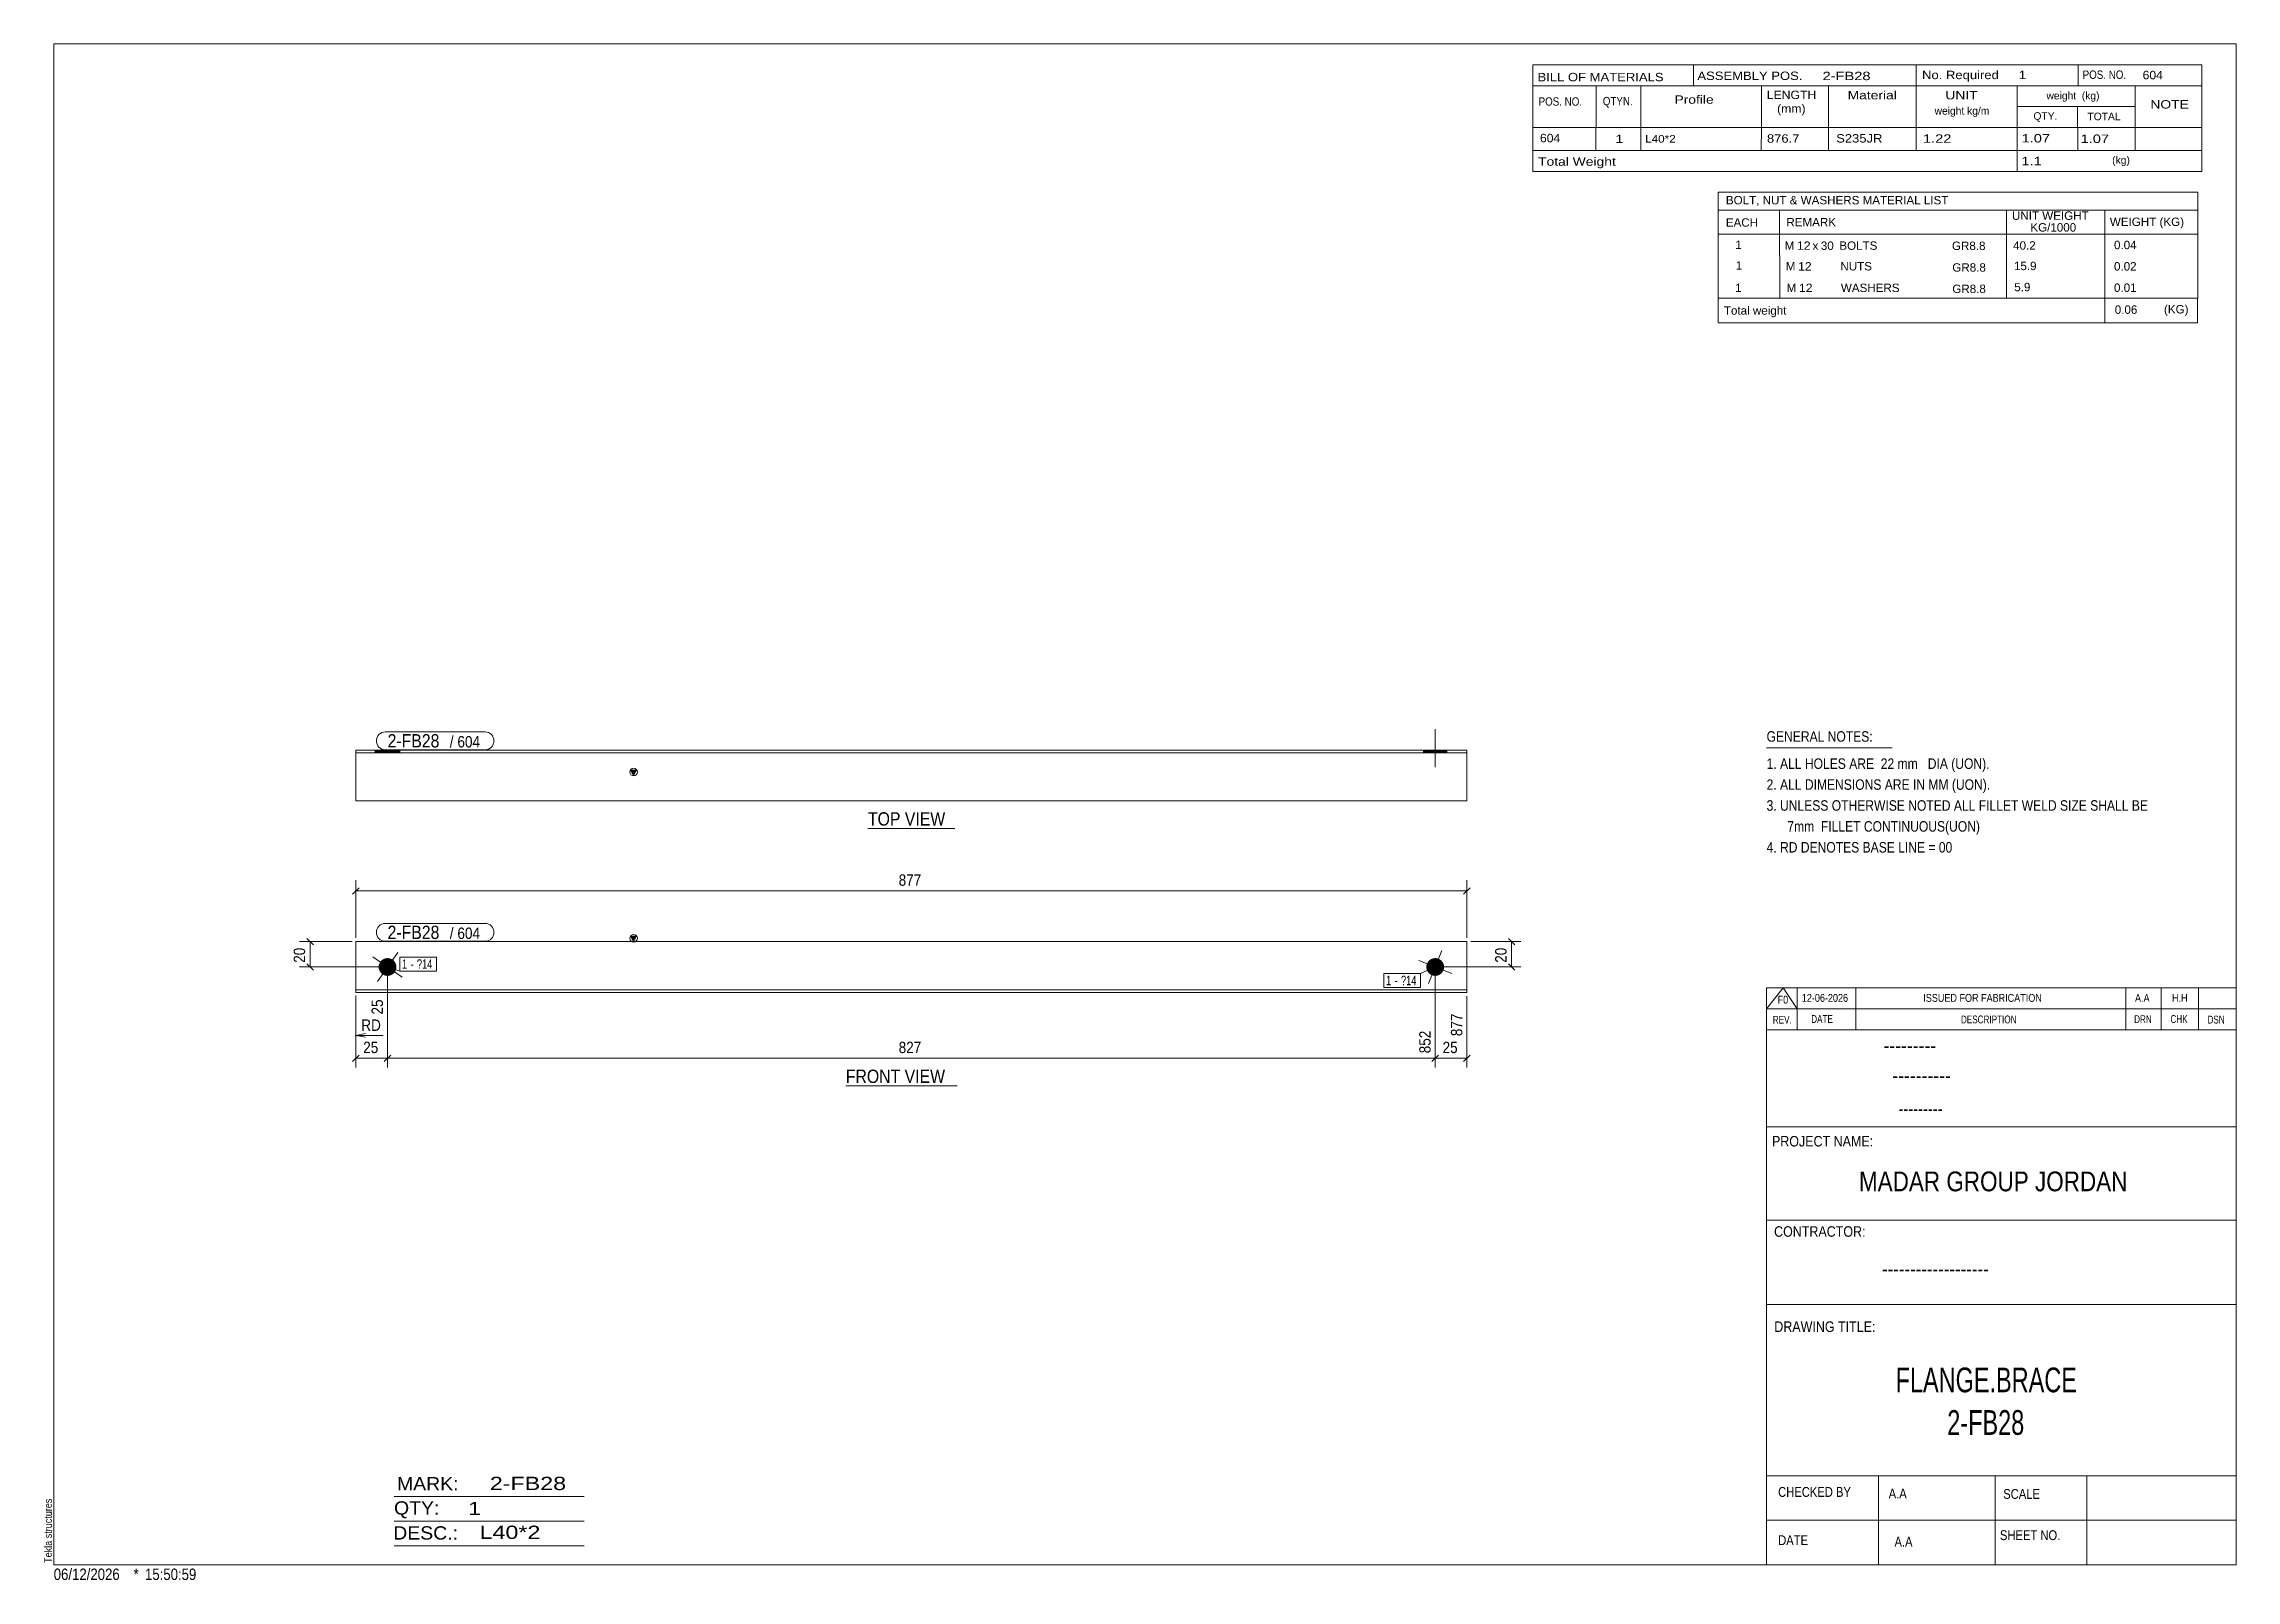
# Model space of a CAD drawing. Header units: millimetres. Extents: x 2 to 579, y 1 to 405.
import ezdxf

# ---------------------------------------------------------------- set-up
doc = ezdxf.new("R2010")
doc.units = ezdxf.units.MM
doc.linetypes.add('XKITLINE00', pattern=[0])
doc.linetypes.add('XKITLINE01', pattern=[4, 1, -1, 1, -1])
for name, color, linetype, lineweight in [('Bolt', 3, 'Continuous', 0), ('BoltMark', 7, 'Continuous', 0), ('Dimensions', 7, 'Continuous', 0), ('DrawingSheet', 5, 'Continuous', 0), ('OtherObjectType', 7, 'Continuous', 0), ('Part', 2, 'Continuous', 0), ('PartMark', 7, 'Continuous', 0)]:
    doc.layers.add(name, color=color, linetype=linetype, lineweight=lineweight)
doc.styles.add('@ARIAL_UNICODE_MS_BOLD', font='ARIAL.TTF')
doc.styles.add('ARIAL', font='ARIAL.TTF')
doc.styles.add('ARIAL_NARROW', font='ARIALN.TTF')
doc.styles.add('COMIC_SANS_MS_BOLD', font='COMICBD.TTF')
doc.styles.add('SWIS721_EX_BT', font='ARIAL.TTF')
doc.styles.add('SWISSE', font='ARIAL.TTF')

# ---------------------------------------------------------------- blocks, each defined once
blk = doc.blocks.new('*A1')
at = {"layer": 'Bolt'}
blk.add_hatch(color=3, dxfattribs=at).paths.add_polyline_path([(91.4, 160.34), (91.35, 160.37), (91.31, 160.41), (91.27, 160.44), (91.22, 160.48), (91.18, 160.52), (91.14, 160.56), (91.1, 160.6), (91.06, 160.64), (91.02, 160.69), (90.98, 160.73), (90.95, 160.77), (90.91, 160.82), (90.88, 160.87), (90.85, 160.91), (90.82, 160.96), (90.79, 161.01), (90.76, 161.06), (90.73, 161.11), (90.7, 161.16), (90.68, 161.21), (90.65, 161.26), (90.63, 161.32), (90.61, 161.37), (90.59, 161.42), (90.57, 161.48), (90.55, 161.53), (90.54, 161.59), (90.52, 161.64), (90.51, 161.7), (90.5, 161.75), (90.49, 161.81), (90.48, 161.87), (90.47, 161.92), (90.46, 161.98), (90.46, 162.04), (90.45, 162.09), (90.45, 162.15), (90.45, 162.21), (90.45, 162.27), (90.45, 162.32), (90.46, 162.38), (90.46, 162.44), (90.47, 162.49), (90.47, 162.55), (90.48, 162.61), (90.49, 162.66), (90.5, 162.72), (90.52, 162.78), (90.53, 162.83), (90.55, 162.89), (90.57, 162.94), (90.58, 162.99), (90.6, 163.05), (90.62, 163.1), (90.65, 163.15), (90.67, 163.21), (90.7, 163.26), (90.72, 163.31), (90.75, 163.36), (90.78, 163.41), (90.81, 163.46), (90.84, 163.51), (90.87, 163.55), (90.9, 163.6), (90.94, 163.65), (90.97, 163.69), (91.01, 163.73), (91.05, 163.78), (91.09, 163.82), (91.13, 163.86), (91.17, 163.9), (91.21, 163.94), (91.25, 163.98), (91.3, 164.02), (91.34, 164.05), (91.39, 164.09), (91.43, 164.12), (91.48, 164.15), (91.53, 164.18), (91.58, 164.21), (91.63, 164.24), (91.68, 164.27), (91.73, 164.3), (91.78, 164.32), (91.83, 164.35), (91.88, 164.37), (91.94, 164.39), (91.99, 164.41), (92.04, 164.43), (92.1, 164.45), (92.15, 164.46), (92.21, 164.48), (92.26, 164.49), (92.32, 164.5), (92.38, 164.51), (92.43, 164.52), (92.49, 164.53), (92.55, 164.54), (92.6, 164.54), (92.66, 164.55), (92.72, 164.55), (92.78, 164.55), (92.83, 164.55), (92.89, 164.55), (92.95, 164.54), (93, 164.54), (93.06, 164.53), (93.12, 164.53), (93.17, 164.52), (93.23, 164.51), (93.29, 164.5), (93.34, 164.48), (93.4, 164.47), (93.45, 164.45), (93.51, 164.43), (93.56, 164.42), (93.62, 164.4), (93.67, 164.38), (93.72, 164.35), (93.77, 164.33), (93.83, 164.3), (93.88, 164.28), (93.93, 164.25), (93.98, 164.22), (94.02, 164.19), (94.07, 164.16), (94.12, 164.13), (94.17, 164.1), (94.21, 164.06), (94.26, 164.03), (94.3, 163.99), (94.34, 163.95), (94.39, 163.91), (94.43, 163.87), (94.47, 163.83), (94.51, 163.79), (94.54, 163.75), (94.58, 163.7), (94.62, 163.66), (94.65, 163.61), (94.69, 163.57), (94.72, 163.52), (94.75, 163.47), (94.78, 163.42), (94.81, 163.37), (94.84, 163.32), (94.86, 163.27), (94.89, 163.22), (94.91, 163.17), (94.94, 163.12), (94.96, 163.06), (94.98, 163.01), (95, 162.96), (95.01, 162.9), (95.03, 162.85), (95.04, 162.79), (95.06, 162.74), (95.07, 162.68), (95.08, 162.62), (95.09, 162.57), (95.1, 162.51), (95.1, 162.45), (95.11, 162.4), (95.11, 162.34), (95.12, 162.28), (95.12, 162.22), (95.12, 162.17), (95.11, 162.11), (95.11, 162.05), (95.11, 162), (95.1, 161.94), (95.09, 161.88), (95.08, 161.83), (95.07, 161.77), (95.06, 161.71), (95.05, 161.66), (95.03, 161.6), (95.02, 161.55), (95, 161.49), (94.98, 161.44), (94.96, 161.38), (94.94, 161.33), (94.92, 161.28), (94.9, 161.23), (94.87, 161.17), (94.85, 161.12), (94.82, 161.07), (94.79, 161.02), (94.76, 160.98), (94.73, 160.93), (94.7, 160.88), (94.66, 160.83), (94.63, 160.79), (94.59, 160.74), (94.56, 160.7), (94.52, 160.66), (94.48, 160.61), (94.44, 160.57), (94.4, 160.53), (94.36, 160.49), (94.31, 160.46), (94.27, 160.42), (94.23, 160.38), (94.18, 160.35), (94.13, 160.31), (94.09, 160.28), (94.04, 160.25), (93.99, 160.22), (93.94, 160.19), (93.89, 160.16), (93.84, 160.14), (93.79, 160.11), (93.74, 160.09), (93.68, 160.06), (93.63, 160.04), (93.58, 160.02), (93.52, 160), (93.47, 159.99), (93.41, 159.97), (93.36, 159.96), (93.3, 159.94), (93.25, 159.93), (93.19, 159.92), (93.13, 159.91), (93.08, 159.9), (93.02, 159.9), (92.96, 159.89), (92.91, 159.89), (92.85, 159.88), (92.79, 159.88), (92.73, 159.88), (92.68, 159.89), (92.62, 159.89), (92.56, 159.89), (92.51, 159.9), (92.45, 159.91), (92.39, 159.92), (92.34, 159.93), (92.28, 159.94), (92.22, 159.95), (92.17, 159.97), (92.11, 159.98), (92.06, 160), (92.01, 160.02), (91.95, 160.04), (91.9, 160.06), (91.85, 160.08), (91.79, 160.1), (91.74, 160.13), (91.69, 160.15), (91.64, 160.18), (91.59, 160.21), (91.54, 160.24), (91.49, 160.27), (91.45, 160.3)], flags=17)
at = {"layer": 'Bolt', "color": 3, "linetype": 'XKITLINE00', "lineweight": 0}
for p, q in [((96.61, 159.54), (88.96, 164.89)), ((95.46, 166.04), (90.11, 158.39))]:
    blk.add_line(p, q, dxfattribs=at)
blk = doc.blocks.new('*A2')
at = {"layer": 'Bolt'}
blk.add_hatch(color=3, dxfattribs=at).paths.add_polyline_path([(367.41, 160.07), (367.36, 160.1), (367.31, 160.12), (367.26, 160.15), (367.21, 160.17), (367.16, 160.2), (367.11, 160.23), (367.06, 160.26), (367.01, 160.3), (366.97, 160.33), (366.92, 160.36), (366.88, 160.4), (366.83, 160.43), (366.79, 160.47), (366.75, 160.51), (366.7, 160.55), (366.66, 160.59), (366.62, 160.63), (366.59, 160.67), (366.55, 160.72), (366.51, 160.76), (366.48, 160.81), (366.44, 160.85), (366.41, 160.9), (366.38, 160.95), (366.35, 161), (366.32, 161.05), (366.29, 161.1), (366.26, 161.15), (366.24, 161.2), (366.21, 161.25), (366.19, 161.3), (366.17, 161.35), (366.15, 161.41), (366.13, 161.46), (366.11, 161.52), (366.09, 161.57), (366.08, 161.63), (366.07, 161.68), (366.05, 161.74), (366.04, 161.79), (366.03, 161.85), (366.02, 161.91), (366.02, 161.96), (366.01, 162.02), (366.01, 162.08), (366.01, 162.14), (366, 162.19), (366, 162.25), (366.01, 162.31), (366.01, 162.36), (366.01, 162.42), (366.02, 162.48), (366.03, 162.54), (366.03, 162.59), (366.04, 162.65), (366.06, 162.7), (366.07, 162.76), (366.08, 162.82), (366.1, 162.87), (366.11, 162.93), (366.13, 162.98), (366.15, 163.03), (366.17, 163.09), (366.19, 163.14), (366.22, 163.19), (366.24, 163.24), (366.27, 163.3), (366.3, 163.35), (366.32, 163.4), (366.35, 163.44), (366.38, 163.49), (366.42, 163.54), (366.45, 163.59), (366.48, 163.63), (366.52, 163.68), (366.55, 163.72), (366.59, 163.77), (366.63, 163.81), (366.67, 163.85), (366.71, 163.89), (366.75, 163.93), (366.79, 163.97), (366.84, 164.01), (366.88, 164.04), (366.93, 164.08), (366.97, 164.11), (367.02, 164.14), (367.07, 164.18), (367.12, 164.21), (367.17, 164.24), (367.22, 164.26), (367.27, 164.29), (367.32, 164.32), (367.37, 164.34), (367.42, 164.36), (367.48, 164.38), (367.53, 164.41), (367.58, 164.42), (367.64, 164.44), (367.69, 164.46), (367.75, 164.47), (367.8, 164.49), (367.86, 164.5), (367.91, 164.51), (367.97, 164.52), (368.03, 164.53), (368.08, 164.54), (368.14, 164.54), (368.2, 164.55), (368.26, 164.55), (368.31, 164.55), (368.37, 164.55), (368.43, 164.55), (368.48, 164.55), (368.54, 164.54), (368.6, 164.54), (368.66, 164.53), (368.71, 164.52), (368.77, 164.51), (368.82, 164.5), (368.88, 164.49), (368.94, 164.47), (368.99, 164.46), (369.05, 164.44), (369.1, 164.42), (369.15, 164.4), (369.21, 164.38), (369.26, 164.36), (369.31, 164.34), (369.36, 164.31), (369.42, 164.29), (369.47, 164.26), (369.52, 164.23), (369.57, 164.2), (369.61, 164.17), (369.66, 164.14), (369.71, 164.1), (369.75, 164.07), (369.8, 164.04), (369.84, 164), (369.89, 163.96), (369.93, 163.92), (369.97, 163.88), (370.01, 163.84), (370.05, 163.8), (370.09, 163.76), (370.13, 163.72), (370.16, 163.67), (370.2, 163.63), (370.23, 163.58), (370.26, 163.53), (370.3, 163.49), (370.33, 163.44), (370.36, 163.39), (370.38, 163.34), (370.41, 163.29), (370.44, 163.24), (370.46, 163.18), (370.48, 163.13), (370.51, 163.08), (370.53, 163.03), (370.54, 162.97), (370.56, 162.92), (370.58, 162.86), (370.59, 162.81), (370.61, 162.75), (370.62, 162.7), (370.63, 162.64), (370.64, 162.58), (370.65, 162.53), (370.66, 162.47), (370.66, 162.41), (370.67, 162.35), (370.67, 162.3), (370.67, 162.24), (370.67, 162.18), (370.67, 162.13), (370.67, 162.07), (370.66, 162.01), (370.66, 161.95), (370.65, 161.9), (370.64, 161.84), (370.63, 161.78), (370.62, 161.73), (370.61, 161.67), (370.59, 161.62), (370.58, 161.56), (370.56, 161.51), (370.54, 161.45), (370.52, 161.4), (370.5, 161.35), (370.48, 161.29), (370.46, 161.24), (370.43, 161.19), (370.41, 161.14), (370.38, 161.09), (370.35, 161.04), (370.32, 160.99), (370.29, 160.94), (370.26, 160.89), (370.23, 160.85), (370.19, 160.8), (370.16, 160.75), (370.12, 160.71), (370.08, 160.67), (370.04, 160.63), (370, 160.58), (369.96, 160.54), (369.92, 160.5), (369.88, 160.47), (369.84, 160.43), (369.79, 160.39), (369.75, 160.36), (369.7, 160.32), (369.65, 160.29), (369.61, 160.26), (369.56, 160.23), (369.51, 160.2), (369.46, 160.17), (369.41, 160.14), (369.36, 160.12), (369.3, 160.09), (369.25, 160.07), (369.2, 160.05), (369.15, 160.03), (369.09, 160.01), (369.04, 159.99), (368.98, 159.97), (368.93, 159.96), (368.87, 159.95), (368.82, 159.93), (368.76, 159.92), (368.7, 159.91), (368.65, 159.9), (368.59, 159.9), (368.53, 159.89), (368.48, 159.89), (368.42, 159.88), (368.36, 159.88), (368.3, 159.88), (368.25, 159.89), (368.19, 159.89), (368.13, 159.89), (368.07, 159.9), (368.02, 159.91), (367.96, 159.91), (367.91, 159.92), (367.85, 159.93), (367.79, 159.95), (367.74, 159.96), (367.68, 159.98), (367.63, 159.99), (367.57, 160.01), (367.52, 160.03), (367.47, 160.05)], flags=17)
at = {"layer": 'Bolt', "color": 3, "linetype": 'XKITLINE00', "lineweight": 0}
for p, q in [((372.67, 160.47), (364.01, 163.96)), ((370.08, 166.55), (366.6, 157.89))]:
    blk.add_line(p, q, dxfattribs=at)
blk = doc.blocks.new('*A3')
at = {"layer": 'Part'}
blk.add_hatch(color=2, dxfattribs=at).paths.add_polyline_path([(156.71, 170.28), (158.31, 170.28), (157.51, 168.88)], flags=17)
at = {"layer": 'Part', "color": 2, "linetype": 'XKITLINE00', "lineweight": 0}
for p, q in [((84.45, 168.88), (84.45, 155.55)), ((84.45, 168.88), (376.67, 168.88)), ((157.51, 168.88), (156.71, 170.28)), ((156.71, 170.28), (158.31, 170.28)), ((158.31, 170.28), (157.51, 168.88)), ((376.67, 168.88), (376.67, 156.22)), ((84.45, 156.22), (376.67, 156.22)), ((376.67, 156.22), (376.67, 155.55)), ((84.45, 155.55), (376.67, 155.55))]:
    blk.add_line(p, q, dxfattribs=at)
blk.add_circle((157.51, 169.78), 1, dxfattribs=at)
blk = doc.blocks.new('*A4')
at = {"layer": 'Bolt'}
blk.add_hatch(color=3, dxfattribs=at).paths.add_polyline_path([(96.03, 219.25), (96.03, 218.58), (89.53, 218.58), (89.53, 219.25)], flags=17)
at = {"layer": 'Bolt', "color": 3, "linetype": 'XKITLINE00', "lineweight": 0}
for p, q in [((89.53, 218.58), (89.53, 219.25)), ((92.78, 218.58), (92.78, 219.25)), ((96.03, 218.58), (96.03, 219.25))]:
    blk.add_line(p, q, dxfattribs=at)
blk = doc.blocks.new('*A5')
at = {"layer": 'Bolt'}
blk.add_hatch(color=3, dxfattribs=at).paths.add_polyline_path([(371.37, 219.25), (371.37, 218.58), (365.3, 218.58), (365.3, 219.25)], flags=17)
at = {"layer": 'Bolt', "color": 3, "linetype": 'XKITLINE00', "lineweight": 0}
for p, q in [((365.3, 218.58), (365.3, 219.25)), ((368.34, 214.75), (368.34, 224.75)), ((371.37, 218.58), (371.37, 219.25))]:
    blk.add_line(p, q, dxfattribs=at)
blk = doc.blocks.new('*A6')
at = {"layer": 'Part'}
blk.add_hatch(color=2, dxfattribs=at).paths.add_polyline_path([(156.71, 213.98), (158.31, 213.98), (157.51, 212.58)], flags=17)
at = {"layer": 'Part', "color": 2, "linetype": 'XKITLINE00', "lineweight": 0}
for p, q in [((84.45, 219.25), (84.45, 218.58)), ((376.67, 219.25), (84.45, 219.25)), ((376.67, 218.58), (376.67, 219.25)), ((376.67, 218.58), (84.45, 218.58)), ((84.45, 218.58), (84.45, 205.92)), ((157.51, 212.58), (156.71, 213.98)), ((156.71, 213.98), (158.31, 213.98)), ((158.31, 213.98), (157.51, 212.58)), ((376.67, 218.58), (376.67, 205.92)), ((376.67, 205.92), (84.45, 205.92))]:
    blk.add_line(p, q, dxfattribs=at)
at = {"layer": 'Part', "color": 7, "linetype": 'XKITLINE01', "lineweight": 0}
for p, q in [((84.45, 218.58), (84.45, 219.25)), ((376.67, 219.25), (376.67, 218.58))]:
    blk.add_line(p, q, dxfattribs=at)
at = {"layer": 'Part', "color": 2, "linetype": 'XKITLINE00', "lineweight": 0}
blk.add_circle((157.51, 213.48), 1, dxfattribs=at)
blk = doc.blocks.new('*A7')
at = {"layer": 'DrawingSheet', "color": 5, "linetype": 'XKITLINE00', "lineweight": 0}
for p, q in [((579, 405), (5, 405)), ((5, 405), (5, 5)), ((579, 5), (579, 405)), ((5, 5), (579, 5))]:
    blk.add_line(p, q, dxfattribs=at)
at = {"layer": 'DrawingSheet', "color": 5, "style": 'ARIAL', "width": 0.85}
blk.add_text('Tekla structures', height=2, rotation=90, dxfattribs=at).set_placement((4.5, 5.5))
blk = doc.blocks.new('*A8')
at = {"layer": 'OtherObjectType', "color": 7, "linetype": 'XKITLINE00', "lineweight": 0}
for p, q in [((442.76, 365.95), (442.75, 354.95)), ((442.76, 365.95), (568.88, 365.95)), ((568.88, 365.95), (568.88, 354.95)), ((442.75, 361.3), (568.88, 361.3)), ((458.87, 361.31), (458.87, 354.95)), ((518.57, 361.31), (518.57, 354.95)), ((544.47, 361.29), (544.47, 354.95)), ((442.76, 354.92), (442.76, 349.42)), ((442.77, 354.95), (568.88, 354.95)), ((458.92, 354.95), (458.92, 349.33)), ((518.57, 354.95), (518.57, 349.33)), ((544.5, 354.95), (544.5, 349.45)), ((568.88, 354.95), (568.88, 349.45)), ((442.79, 349.33), (442.79, 343.72)), ((458.95, 349.33), (458.95, 343.71)), ((518.57, 349.33), (518.57, 343.71)), ((544.5, 349.33), (544.5, 343.83)), ((568.88, 349.33), (568.88, 343.83)), ((442.79, 343.7), (442.79, 338.13)), ((458.95, 343.71), (458.95, 338.09)), ((518.57, 343.71), (518.57, 338.09)), ((544.5, 343.71), (544.5, 338.1)), ((568.88, 343.71), (568.88, 338.1)), ((568.88, 338.1), (442.75, 338.13)), ((442.78, 338.09), (442.78, 331.69)), ((442.85, 338.09), (568.87, 338.09)), ((544.5, 338.06), (544.5, 331.64)), ((568.87, 338.06), (568.87, 331.65)), ((442.77, 331.65), (568.87, 331.65))]:
    blk.add_line(p, q, dxfattribs=at)
at = {"layer": 'OtherObjectType', "color": 7, "style": 'ARIAL_NARROW'}
for s, width, p in [('BOLT, NUT & WASHERS MATERIAL LIST', 1.211571, (444.79, 362.79)), ('EACH', 1.211571, (444.78, 356.92)), ('REMARK', 1.211571, (460.7, 357.01)), ('UNIT WEIGHT', 1.211571, (520.03, 358.72)), (' KG/1000', 1.211571, (524.02, 355.63)), ('WEIGHT (KG)', 1.211571, (545.78, 357.1)), ('1', 1.211571, (447.26, 351.05)), ('M', 1.211571, (460.26, 350.85)), ('12', 1.275, (463.5, 350.83)), ('x', 1.211571, (467.58, 350.83)), ('30', 1.211571, (469.76, 350.82)), ('BOLTS', 1.211571, (474.63, 350.84)), ('GR8.8', 1.211571, (504.25, 350.79)), ('40.2', 1.211571, (520.34, 350.88)), ('0.04', 1.211571, (546.87, 351.01)), ('1', 1.211571, (447.4, 345.61)), ('M', 1.211571, (460.54, 345.41)), ('12', 1.275, (463.78, 345.39)), ('NUTS', 1.211571, (474.91, 345.41)), ('GR8.8', 1.211571, (504.35, 345.09)), ('15.9', 1.211571, (520.56, 345.5)), ('0.02', 1.211571, (546.87, 345.39)), ('1', 1.211571, (447.24, 339.74)), ('M', 1.211571, (460.76, 339.74)), ('12', 1.275, (464, 339.72)), ('WASHERS', 1.211571, (475.04, 339.73)), ('GR8.8', 1.211571, (504.35, 339.47)), ('5.9', 1.211571, (520.64, 339.94)), ('0.01', 1.211571, (546.87, 339.78)), ('Total weight', 1.211571, (444.26, 333.77)), ('0.06', 1.211571, (547.07, 334)), ('(KG)', 1.211571, (560.02, 334.1))]:
    blk.add_text(s, height=2.2, dxfattribs=dict(at, width=width)).set_placement(p)
blk = doc.blocks.new('*A9')
at = {"layer": 'OtherObjectType', "color": 7, "linetype": 'XKITLINE00', "lineweight": 0}
blk.add_line((455.5, 219.82), (488.5, 219.82), dxfattribs=at)
at = {"layer": 'OtherObjectType', "color": 7, "style": 'ARIAL_NARROW', "width": 1.008832}
for s, p in [('GENERAL NOTES:', (455.5, 221.47)), ('1. ALL HOLES ARE  22 mm   DIA (UON).', (455.5, 214.32)), ('2. ALL DIMENSIONS ARE IN MM (UON).', (455.5, 208.82)), ('3. UNLESS OTHERWISE NOTED ALL FILLET WELD SIZE SHALL BE', (455.5, 203.32)), ('7mm  FILLET CONTINUOUS(UON)', (460.95, 197.82)), ('4. RD DENOTES BASE LINE = 00', (455.5, 192.32))]:
    blk.add_text(s, height=2.75, dxfattribs=at).set_placement(p)
blk = doc.blocks.new('*A10')
at = {"layer": 'OtherObjectType', "color": 7, "linetype": 'XKITLINE00', "lineweight": 0}
for p, q in [((455.5, 156.76), (579, 156.76)), ((455.5, 151.21), (459.82, 156.76)), ((455.5, 151.21), (455.5, 156.76)), ((459.82, 156.76), (463.53, 151.21)), ((463.53, 151.21), (463.53, 156.76)), ((478.97, 151.21), (478.97, 156.76)), ((549.98, 151.21), (549.98, 156.76)), ((559.24, 151.21), (559.24, 156.76)), ((569.12, 151.21), (569.12, 156.76)), ((579, 151.21), (579, 156.76)), ((455.5, 151.21), (579, 151.21)), ((455.5, 145.65), (455.5, 151.21)), ((459.21, 151.21), (579, 151.21)), ((463.53, 145.65), (463.53, 151.21)), ((478.97, 145.65), (478.97, 151.21)), ((549.98, 145.65), (549.98, 151.21)), ((559.24, 145.65), (559.24, 151.21)), ((569.12, 145.65), (569.12, 151.21)), ((579, 145.65), (579, 151.21))]:
    blk.add_line(p, q, dxfattribs=at)
at = {"layer": 'OtherObjectType', "color": 7, "style": 'ARIAL_NARROW'}
for s, height, width, p in [('F0', 2.058, 1.008832, (458.4, 152.59)), ('12-06-2026', 2.058, 1.008832, (464.76, 153.06)), ('ISSUED FOR FABRICATION', 2.0583, 1.008832, (496.71, 153.06)), ('A.A', 2.058, 1.008832, (552.4, 153.06)), ('H.H', 2.058, 1.008832, (562.13, 153.06)), ('REV.', 2.058, 0.907949, (457.13, 147.31)), ('DATE', 2.058, 0.907949, (467.23, 147.5)), ('DESCRIPTION', 2.0583, 0.907949, (506.61, 147.39)), ('DRN', 2.058, 0.907949, (552.17, 147.47)), ('CHK', 2.058, 0.907949, (561.72, 147.5)), ('DSN', 2.058, 0.907949, (571.47, 147.35))]:
    blk.add_text(s, height=height, dxfattribs=dict(at, width=width)).set_placement(p)
blk = doc.blocks.new('*A11')
at = {"layer": 'OtherObjectType', "color": 6, "linetype": 'XKITLINE00', "lineweight": 0}
for p, q in [((94.5, 23), (144.5, 23)), ((94.5, 16.5), (144.5, 16.5)), ((94.5, 10), (144.5, 10))]:
    blk.add_line(p, q, dxfattribs=at)
at = {"layer": 'OtherObjectType', "color": 6, "style": 'ARIAL_NARROW'}
for s, width, p in [('MARK:', 1.275, (95.27, 24.58)), ('2-FB28', 1.525501, (119.69, 24.65)), ('QTY:', 1.275, (94.5, 18.19)), ('1', 1.525501, (113.99, 18.05)), ('DESC.:', 1.275, (94.29, 11.63)), ('L40*2', 1.525501, (117, 11.79))]:
    blk.add_text(s, height=3.5, dxfattribs=dict(at, width=width)).set_placement(p)
blk = doc.blocks.new('*A12')
at = {"layer": 'OtherObjectType', "color": 2, "linetype": 'XKITLINE00', "lineweight": 0}
for p, q in [((455.5, 145.65), (579, 145.65)), ((455.5, 5), (455.5, 145.64)), ((578.98, 145.64), (579, 5)), ((579, 120.14), (455.5, 120.14)), ((455.5, 95.63), (579, 95.63)), ((579, 73.49), (455.5, 73.49)), ((579, 28.4), (455.5, 28.4)), ((484.94, 28.4), (484.94, 5)), ((515.62, 5), (515.62, 28.4)), ((539.75, 5), (539.75, 28.4)), ((579, 16.7), (455.5, 16.7)), ((579, 5), (455.5, 5))]:
    blk.add_line(p, q, dxfattribs=at)
at = {"layer": 'OtherObjectType', "color": 4, "style": '@ARIAL_UNICODE_MS_BOLD', "width": 0.85}
blk.add_text('---------', height=3.9, dxfattribs=at).set_placement((486.23, 139.59))
at = {"layer": 'OtherObjectType', "color": 7, "style": 'ARIAL', "width": 0.85}
for s, height, p in [('----------', 3.9, (488.56, 131.77)), ('---------', 3.25, (490.21, 123.31))]:
    blk.add_text(s, height=height, dxfattribs=at).set_placement(p)
at = {"layer": 'OtherObjectType', "color": 3, "width": 0.85}
for s, style, p in [('PROJECT NAME:', 'SWIS721_EX_BT', (456.92, 115.01)), ('CONTRACTOR:', 'SWISSE', (457.47, 91.27)), ('DRAWING TITLE:', 'SWIS721_EX_BT', (457.53, 66.24))]:
    blk.add_text(s, height=2.7618, dxfattribs=dict(at, style=style)).set_placement(p)
at = {"layer": 'OtherObjectType', "color": 7, "width": 0.85}
for s, height, p in [('MADAR GROUP JORDAN', 5.2, (479.79, 103.23)), ('CHECKED BY', 2.592, (458.53, 22.86)), ('A.A', 2.592, (487.61, 22.45)), ('SCALE', 2.592, (517.74, 22.33)), ('DATE', 2.592, (458.54, 10.16)), ('A.A', 2.592, (489.14, 9.76)), ('SHEET NO.', 2.592, (516.87, 11.49))]:
    blk.add_text(s, height=height, dxfattribs=at).set_placement(p)
at = {"layer": 'OtherObjectType', "color": 1}
for s, height, style, width, p in [('-------------------', 3.9, 'COMIC_SANS_MS_BOLD', 0.85, (485.87, 80.86)), ('FLANGE.BRACE', 6.5, 'ARIAL', 0.68, (489.43, 50.37)), ('2-FB28', 6.5, 'ARIAL', 0.68, (503.02, 39.17))]:
    blk.add_text(s, height=height, dxfattribs=dict(at, style=style, width=width)).set_placement(p)
blk = doc.blocks.new('*A13')
at = {"layer": 'OtherObjectType', "color": 7, "linetype": 'XKITLINE00', "lineweight": 0}
for p, q in [((393.98, 399.5), (569.98, 399.5)), ((393.98, 399.5), (393.98, 388.5)), ((436.26, 399.42), (436.26, 393.87)), ((494.85, 394), (494.85, 399.5)), ((537.43, 393.96), (537.43, 399.42)), ((569.98, 394), (569.98, 399.5)), ((393.98, 394), (569.98, 394)), ((410.64, 394), (410.64, 383)), ((422.4, 393.98), (422.4, 383.03)), ((454.12, 393.99), (454.13, 383)), ((471.78, 393.98), (471.78, 383)), ((494.85, 393.98), (494.85, 383)), ((521.43, 394), (521.43, 383)), ((552.42, 394), (552.42, 383)), ((569.98, 394), (569.98, 388.5)), ((393.98, 388.5), (393.98, 383)), ((521.45, 388.52), (552.45, 388.52)), ((537.28, 388.52), (537.28, 383)), ((569.98, 388.5), (569.98, 383)), ((393.98, 383), (569.98, 383)), ((393.98, 383), (393.98, 376.95)), ((410.63, 383), (410.63, 376.95)), ((422.44, 382.99), (422.44, 376.95)), ((454.12, 383), (454.11, 376.95)), ((471.79, 383), (471.79, 376.95)), ((494.87, 383), (494.87, 376.95)), ((521.44, 383), (521.44, 376.95)), ((537.33, 382.95), (537.33, 376.95)), ((552.43, 383), (552.43, 376.95)), ((569.98, 383), (569.98, 376.95)), ((393.98, 376.95), (569.98, 376.95)), ((393.98, 376.95), (393.98, 371.45)), ((521.44, 376.95), (521.44, 371.45)), ((569.98, 376.95), (569.98, 371.45)), ((393.98, 371.45), (569.98, 371.45))]:
    blk.add_line(p, q, dxfattribs=at)
at = {"layer": 'OtherObjectType', "color": 7, "style": 'ARIAL_NARROW'}
for s, height, width, p in [('No. Required', 2.2, 1.36, (496.39, 395.72)), ('1', 2.2, 1.525501, (521.75, 395.72)), ('POS. NO.', 2.2, 1.02, (538.63, 395.79)), ('604', 2.2, 1.270501, (554.4, 395.69)), ('BILL OF MATERIALS', 2.2, 1.36, (395.25, 395.16)), ('ASSEMBLY POS.', 2.2, 1.36, (437.3, 395.5)), ('LENGTH', 2.2, 1.275, (455.54, 390.49)), ('2-FB28', 2.2, 1.525501, (470.23, 395.46)), ('Material', 2.2, 1.445, (476.81, 390.41)), ('UNIT', 2.2, 1.445, (502.52, 390.4)), ('weight  (kg)', 1.98, 1.19, (529.11, 390.39)), ('POS. NO.', 2.2, 1.02, (395.53, 388.74)), ('QTYN.', 2.2, 1.02, (412.42, 388.84)), ('Profile', 2.2, 1.445, (431.26, 389.25)), ('(mm)', 2.2, 1.275, (458.26, 386.86)), ('weight kg/m', 1.98, 1.19, (499.69, 386.4)), ('QTY.', 1.98, 1.19, (525.68, 385.03)), ('TOTAL', 1.98, 1.19, (539.9, 384.91)), ('NOTE', 2.2, 1.445, (556.44, 387.99)), ('604', 2.2, 1.270501, (395.89, 379.12)), ('1', 2.2, 1.525501, (415.71, 378.91)), ('L40*2', 1.98, 1.355501, (423.56, 379.04)), ('876.7', 2.2, 1.355501, (455.59, 379.01)), ('S235JR', 2.2, 1.355501, (473.81, 379.05)), ('1.22', 2.2, 1.525501, (496.62, 378.99)), ('1.07', 2.2, 1.525501, (522.57, 379.07)), ('1.07', 2.2, 1.525501, (538.08, 378.94)), ('Total Weight', 2.2, 1.445, (395.4, 372.94)), ('1.1', 2.2, 1.525501, (522.52, 373.09)), ('(kg)', 1.98, 1.19, (546.4, 373.46))]:
    blk.add_text(s, height=height, dxfattribs=dict(at, width=width)).set_placement(p)
blk = doc.blocks.new('*A14')
at = {"layer": 'OtherObjectType', "color": 7, "style": 'ARIAL_NARROW', "width": 1.008832}
for s, p in [('06/12/2026', (4.99, 1)), ('*', (26, 1)), ('15:50:59', (29, 1))]:
    blk.add_text(s, height=3, dxfattribs=at).set_placement(p)
blk = doc.blocks.new('*A15')
at = {"layer": 'Dimensions', "color": 7, "linetype": 'XKITLINE00', "lineweight": 0}
for p, q in [((83.45, 168.88), (69.6, 168.88)), ((71.6, 169.73), (73.3, 168.03)), ((72.45, 162.22), (72.45, 168.88)), ((91.78, 162.22), (69.6, 162.22)), ((71.6, 163.07), (73.3, 161.37))]:
    blk.add_line(p, q, dxfattribs=at)
at = {"layer": 'Dimensions', "color": 3}
for p in [(72.45, 168.88), (72.45, 162.22)]:
    blk.add_point(p, dxfattribs=at)
at = {"layer": 'Dimensions', "color": 3, "style": 'ARIAL', "width": 0.85}
blk.add_text('20', height=3, rotation=90.00021, dxfattribs=at).set_placement((71.1, 163.32))
blk = doc.blocks.new('*A16')
at = {"layer": 'Dimensions', "color": 7, "linetype": 'XKITLINE00', "lineweight": 0}
for p, q in [((377.67, 168.88), (390.85, 168.88)), ((387.6, 169.73), (389.3, 168.03)), ((388.45, 162.22), (388.45, 168.88)), ((369.34, 162.22), (390.85, 162.22)), ((387.6, 163.07), (389.3, 161.37))]:
    blk.add_line(p, q, dxfattribs=at)
at = {"layer": 'Dimensions', "color": 3}
for p in [(388.45, 168.88), (388.45, 162.22)]:
    blk.add_point(p, dxfattribs=at)
at = {"layer": 'Dimensions', "color": 3, "style": 'ARIAL', "width": 0.85}
blk.add_text('20', height=3, rotation=90.00021, dxfattribs=at).set_placement((387.1, 163.32))
blk = doc.blocks.new('*A17')
at = {"layer": 'Dimensions', "color": 7, "linetype": 'XKITLINE00', "lineweight": 0}
for p, q in [((84.45, 169.88), (84.45, 185.07)), ((376.67, 169.88), (376.67, 185.07)), ((85.3, 183.07), (83.6, 181.37)), ((84.45, 182.22), (376.67, 182.22)), ((377.52, 183.07), (375.82, 181.37))]:
    blk.add_line(p, q, dxfattribs=at)
at = {"layer": 'Dimensions', "color": 3}
for p in [(84.45, 182.22), (376.67, 182.22)]:
    blk.add_point(p, dxfattribs=at)
at = {"layer": 'Dimensions', "color": 3, "style": 'ARIAL', "width": 0.85}
blk.add_text('877', height=3, dxfattribs=at).set_placement((227.22, 183.57))
blk = doc.blocks.new('*A18')
at = {"layer": 'Dimensions', "color": 7, "linetype": 'XKITLINE00', "lineweight": 0}
for p, q in [((92.78, 161.22), (92.78, 135.82)), ((84.45, 154.69), (84.45, 142.15)), ((84.45, 154.55), (84.45, 135.82)), ((86.95, 144.72), (84.45, 144.22)), ((86.95, 143.72), (84.45, 144.22)), ((91.67, 144.22), (84.45, 144.22)), ((85.3, 139.07), (83.6, 137.37)), ((93.63, 139.07), (91.93, 137.37)), ((84.45, 138.22), (92.78, 138.22))]:
    blk.add_line(p, q, dxfattribs=at)
at = {"layer": 'Dimensions', "color": 7}
blk.add_point((84.45, 144.22), dxfattribs=at)
at = {"layer": 'Dimensions', "color": 3}
for p in [(84.45, 138.22), (92.78, 138.22)]:
    blk.add_point(p, dxfattribs=at)
at = {"layer": 'Dimensions', "color": 3, "style": 'ARIAL', "width": 0.85}
blk.add_text('25', height=3, rotation=90.00021, dxfattribs=at).set_placement((91.58, 149.72))
for s, p in [('RD', (85.89, 145.42)), ('25', (86.39, 139.57))]:
    blk.add_text(s, height=3, dxfattribs=at).set_placement(p)
blk = doc.blocks.new('*A19')
at = {"layer": 'Dimensions', "color": 7, "linetype": 'XKITLINE00', "lineweight": 0}
for p, q in [((92.78, 161.22), (92.78, 135.82)), ((368.34, 161.22), (368.34, 135.82)), ((93.63, 139.07), (91.93, 137.37)), ((369.19, 139.07), (367.49, 137.37)), ((92.78, 138.22), (368.34, 138.22))]:
    blk.add_line(p, q, dxfattribs=at)
at = {"layer": 'Dimensions', "color": 3}
for p in [(92.78, 138.22), (368.34, 138.22)]:
    blk.add_point(p, dxfattribs=at)
at = {"layer": 'Dimensions', "color": 3, "style": 'ARIAL', "width": 0.85}
blk.add_text('852', height=3, rotation=90.00021, dxfattribs=at).set_placement((367.14, 139.52))
blk.add_text('827', height=3, dxfattribs=at).set_placement((227.22, 139.57))
blk = doc.blocks.new('*A20')
at = {"layer": 'Dimensions', "color": 7, "linetype": 'XKITLINE00', "lineweight": 0}
for p, q in [((368.34, 161.22), (368.34, 135.82)), ((376.67, 154.55), (376.67, 135.82)), ((369.19, 139.07), (367.49, 137.37)), ((377.52, 139.07), (375.82, 137.37)), ((368.34, 138.22), (376.67, 138.22))]:
    blk.add_line(p, q, dxfattribs=at)
at = {"layer": 'Dimensions', "color": 3}
for p in [(368.34, 138.22), (376.67, 138.22)]:
    blk.add_point(p, dxfattribs=at)
at = {"layer": 'Dimensions', "color": 3, "style": 'ARIAL', "width": 0.85}
blk.add_text('877', height=3, rotation=90.00021, dxfattribs=at).set_placement((375.47, 144.02))
blk.add_text('25', height=3, dxfattribs=at).set_placement((370.28, 139.57))
blk = doc.blocks.new('*A21')
at = {"layer": 'BoltMark', "color": 7, "linetype": 'XKITLINE00', "lineweight": 0}
for p, q in [((368.34, 162.22), (364.5, 160.53)), ((354.81, 160.53), (364.5, 160.53)), ((354.81, 156.83), (354.81, 160.53)), ((354.81, 156.83), (364.5, 156.83)), ((364.5, 156.83), (364.5, 160.53))]:
    blk.add_line(p, q, dxfattribs=at)
at = {"layer": 'BoltMark', "color": 3, "style": 'ARIAL_NARROW', "width": 0.85}
for s, p in [('1', (355.41, 157.43)), ('-', (357.68, 157.43)), ('?14', (359.34, 157.43))]:
    blk.add_text(s, height=2.5, dxfattribs=at).set_placement(p)
blk = doc.blocks.new('*A22')
at = {"layer": 'BoltMark', "color": 7, "linetype": 'XKITLINE00', "lineweight": 0}
for p, q in [((92.78, 162.22), (95.99, 161.14)), ((95.99, 164.84), (105.67, 164.84)), ((95.99, 161.14), (95.99, 164.84)), ((105.67, 161.14), (105.67, 164.84)), ((95.99, 161.14), (105.67, 161.14))]:
    blk.add_line(p, q, dxfattribs=at)
at = {"layer": 'BoltMark', "color": 3, "style": 'ARIAL_NARROW', "width": 0.85}
for s, p in [('1', (96.59, 161.74)), ('-', (98.86, 161.74)), ('?14', (100.51, 161.74))]:
    blk.add_text(s, height=2.5, dxfattribs=at).set_placement(p)
blk = doc.blocks.new('*A23')
at = {"layer": 'PartMark', "color": 7, "linetype": 'XKITLINE00', "lineweight": 0}
for p, q in [((92.2, 173.68), (118.44, 173.68)), ((92.2, 168.98), (118.44, 168.98))]:
    blk.add_line(p, q, dxfattribs=at)
for centre, start, end in [((92.2, 171.33), 90, 270), ((118.44, 171.33), 270, 90)]:
    blk.add_arc(centre, 2.35, start, end, dxfattribs=at)
at = {"layer": 'PartMark', "color": 1, "style": 'ARIAL', "width": 0.85}
blk.add_text('2-FB28', height=3.5, dxfattribs=at).set_placement((92.8, 169.58))
at = {"layer": 'PartMark', "color": 3, "style": 'ARIAL', "width": 0.85}
for s, p in [('/', (109.16, 169.58)), ('604', (111.17, 169.58))]:
    blk.add_text(s, height=3, dxfattribs=at).set_placement(p)
blk = doc.blocks.new('*A24')
at = {"layer": 'OtherObjectType', "color": 7, "linetype": 'XKITLINE00', "lineweight": 0}
blk.add_line((213.33, 130.97), (242.62, 130.97), dxfattribs=at)
at = {"layer": 'OtherObjectType', "color": 7, "style": 'ARIAL', "width": 0.85}
blk.add_text('FRONT VIEW', height=3.5, dxfattribs=at).set_placement((213.33, 131.72))
blk = doc.blocks.new('*A25')
at = {"layer": 'PartMark', "color": 7, "linetype": 'XKITLINE00', "lineweight": 0}
for p, q in [((92.2, 224.05), (118.44, 224.05)), ((92.2, 219.35), (118.44, 219.35))]:
    blk.add_line(p, q, dxfattribs=at)
for centre, start, end in [((92.2, 221.7), 90, 270), ((118.44, 221.7), 270, 90)]:
    blk.add_arc(centre, 2.35, start, end, dxfattribs=at)
at = {"layer": 'PartMark', "color": 1, "style": 'ARIAL', "width": 0.85}
blk.add_text('2-FB28', height=3.5, dxfattribs=at).set_placement((92.8, 219.95))
at = {"layer": 'PartMark', "color": 3, "style": 'ARIAL', "width": 0.85}
for s, p in [('/', (109.16, 219.95)), ('604', (111.17, 219.95))]:
    blk.add_text(s, height=3, dxfattribs=at).set_placement(p)
blk = doc.blocks.new('*A26')
at = {"layer": 'OtherObjectType', "color": 7, "linetype": 'XKITLINE00', "lineweight": 0}
blk.add_line((219.15, 198.67), (241.97, 198.67), dxfattribs=at)
at = {"layer": 'OtherObjectType', "color": 7, "style": 'ARIAL', "width": 0.85}
blk.add_text('TOP VIEW', height=3.5, dxfattribs=at).set_placement((219.15, 199.42))

msp = doc.modelspace()

# ---------------------------------------------------------------- block references
at = {"lineweight": 0}
for name in ['*A7', '*A13', '*A8', '*A4', '*A25', '*A5', '*A9', '*A26', '*A17', '*A23', '*A15', '*A16', '*A1', '*A22', '*A21', '*A2', '*A18', '*A19', '*A20', '*A10', '*A12', '*A24', '*A11', '*A14']:
    msp.add_blockref(name, (0, 0), dxfattribs=at)
at = {"layer": 'Part', "lineweight": 0}
for name in ['*A6', '*A3']:
    msp.add_blockref(name, (0, 0), dxfattribs=at)

doc.saveas('drawing.dxf')
